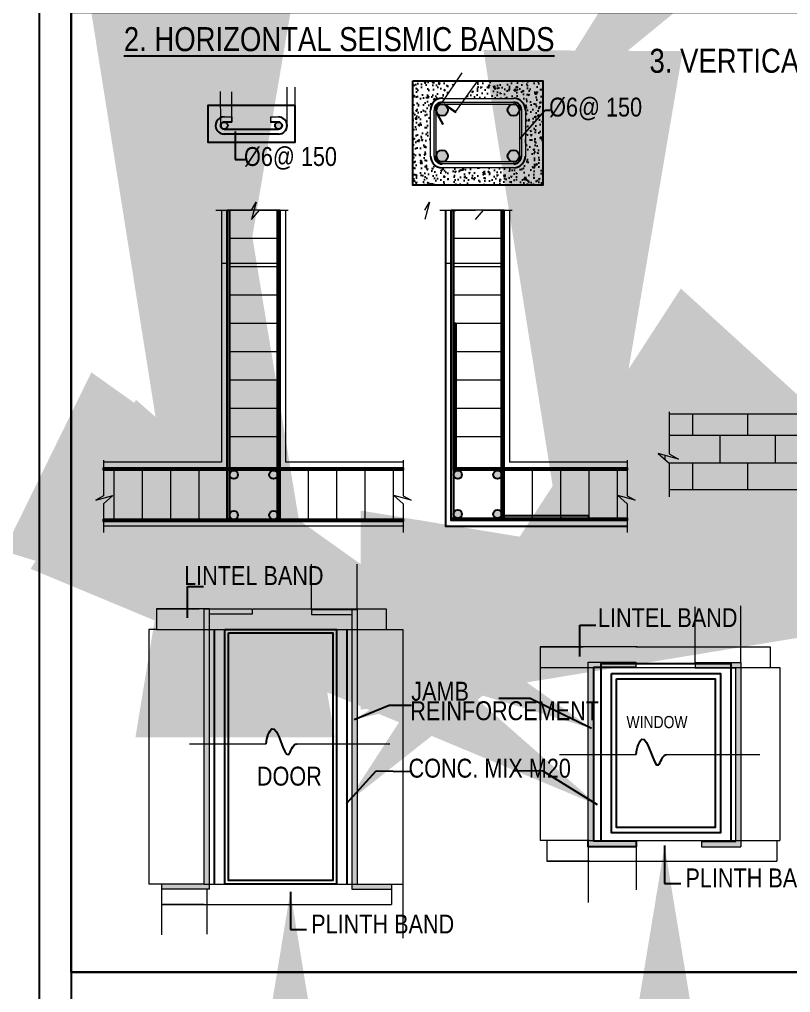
# Model space of a CAD drawing. Header units: metres. Extents: x 3750 to 6203, y 1588 to 3614.
# Drawn here: x 3819.34 to 3825.07, y 1768.05 to 1775.28 of the extents above; entities that cross this region are included whole.
import ezdxf

# ---------------------------------------------------------------- set-up
doc = ezdxf.new("R2010")
doc.units = ezdxf.units.M
doc.styles.add('style2a', font='swissc.ttf')
doc.styles.add('style3', font='swissc.ttf')
doc.dimstyles.new('Copy of APP', dxfattribs={"dimscale": 0, "dimtxt": 8, "dimasz": 4.5, "dimexe": 9, "dimexo": 9, "dimgap": 2, "dimtad": 0, "dimtih": 1, "dimtoh": 1, "dimzin": 4, "dimdsep": 46, "dimlunit": 4, "dimtxsty": 'style3', "dimblk": 'OPEN90', "dimblk1": 'OPEN90', "dimblk2": 'OBLIQUE', "dimcen": 0.09, "dimse1": 1, "dimse2": 1, "dimclrd": 4, "dimclre": 4, "dimclrt": 2, "dimadec": 0, "dimazin": 0, "dimtfac": 1, "dimtmove": 0, "dimatfit": 3, "dimfxl": 0, "dimtolj": 1, "dimtzin": 0, "dimarcsym": 0})

# ---------------------------------------------------------------- blocks, each defined once
blk = doc.blocks.new('_Oblique')
at = {"color": 0, "linetype": 'ByBlock', "lineweight": -2}
blk.add_line((-0.5, -0.5), (0.5, 0.5), dxfattribs=at)
blk = doc.blocks.new('_Open90')
at = {"color": 0, "linetype": 'ByBlock'}
for p, q in [((-0.5, 0.5), (0, 0)), ((0, 0), (-1, 0)), ((0, 0), (-0.5, -0.5))]:
    blk.add_line(p, q, dxfattribs=at)

msp = doc.modelspace()

# ---------------------------------------------------------------- hatches: boundary and pattern name
h = msp.add_hatch()
h.set_pattern_fill('AR-CONC', color=256, scale=0.014481, style=0)
h.set_pattern_definition([(50, (3846.89398, 1722.07943), (0.10386438, -0.00908696), [0.01086053, -0.11946587]), (355, (3846.89398, 1722.07943), (-0.02009218, 0.10892277), [0.00868843, -0.0955727]), (100.4514, (3846.90263, 1722.07868), (0.08377228, 0.09983575), [0.00923003, -0.10153037]), (46.1842, (3846.89398, 1722.1084), (0.1545441, -0.02396833), [0.0162908, -0.1791988]), (96.6356, (3846.90686, 1722.1064), (0.1353458, 0.1410592), [0.01384505, -0.15229553]), (351.1842, (3846.89398, 1722.1084), (0.1353457, 0.1410593), [0.01303264, -0.14335905]), (21, (3846.90846, 1722.101155), (0.08643639, -0.05830208), [0.01086053, -0.11946587]), (326, (3846.90846, 1722.10115), (0.0352338, 0.10500689), [0.00868843, -0.0955727]), (71.4514, (3846.91566, 1722.0963), (0.12167022, 0.04670471), [0.00923003, -0.10153037]), (37.5, (3846.893977, 1722.079434), (0.001760834, 0.0482054), [0, -0.09441424, 0, -0.09702077, 0, -0.095934715]), (7.5, (3846.893977, 1722.079434), (0.03809434, 0.057113623), [0, -0.05531632, 0, -0.092242134, 0, -0.036563797]), (327.5, (3846.861685, 1722.079434), (0.077301288, -0.003266106), [0, -0.03620178, 0, -0.11294955, 0, -0.14987537]), (317.5, (3846.847204, 1722.079434), (0.08444951, 0.014495914), [0, -0.04706231, 0, -0.07501009, 0, -0.10643323])])
h.paths.add_polyline_path([(3822.3938, 1774.6062, -0.414214), (3822.4807, 1774.693), (3822.5002, 1774.693), (3822.5881, 1774.8234), (3822.2635, 1774.8234), (3822.2635, 1774.0472), (3823.2292, 1774.0472), (3823.2292, 1774.8234), (3822.7435, 1774.8234), (3822.6505, 1774.693), (3823.012, 1774.693, -0.414214), (3823.0988, 1774.6062), (3823.0988, 1774.2644, -0.414214), (3823.012, 1774.1775), (3822.4807, 1774.1775, -0.414214), (3822.3938, 1774.2644)])
h = msp.add_hatch(color=256)
h.paths.add_polyline_path([(3823.012, 1774.6641), (3822.4807, 1774.6641, 0.414214), (3822.4227, 1774.6062), (3822.4227, 1774.2644, 0.414214), (3822.4807, 1774.2065), (3823.012, 1774.2065, 0.414214), (3823.0699, 1774.2644), (3823.0699, 1774.6062, 0.414214)])
h.paths.add_polyline_path([(3822.4807, 1774.6496, 0.414214), (3822.4372, 1774.6062), (3822.4372, 1774.2644, 0.414214), (3822.4807, 1774.221), (3823.012, 1774.221, 0.414214), (3823.0554, 1774.2644), (3823.0554, 1774.6062, 0.414214), (3823.012, 1774.6496)], flags=16)
h = msp.add_hatch(color=256)
h.paths.add_polyline_path([(3822.5052, 1774.6496), (3822.4928, 1774.6496), (3822.4976, 1774.6462, -0.110459), (3822.513, 1774.6352), (3822.5802, 1774.5872), (3822.5844, 1774.5931)])
h.paths.add_polyline_path([(3822.4477, 1774.5779, -0.099362), (3822.4393, 1774.5928), (3822.4372, 1774.5966), (3822.4372, 1774.5817), (3822.4832, 1774.4997), (3822.4895, 1774.5032)])
h = msp.add_hatch(color=256)
h.paths.add_polyline_path([(3822.513, 1774.6352), (3822.4976, 1774.6462, 0.536808), (3822.4372, 1774.6062, 0.078238), (3822.4393, 1774.5928), (3822.4477, 1774.5779, 0.696365), (3822.5241, 1774.6062, 0.184788)])
h.paths.add_polyline_path([(3823.0542, 1774.6062, 1), (3822.9673, 1774.6062, 1)])
h.paths.add_polyline_path([(3823.0542, 1774.2644, 1), (3822.9673, 1774.2644, 1)])
h.paths.add_polyline_path([(3822.4372, 1774.2644, 0.414214), (3822.4807, 1774.221, 0.414214), (3822.5241, 1774.2644, 1)])
h = msp.add_hatch(color=256)
h.paths.add_polyline_path([(3820.888, 1774.491, 0.378681), (3820.8652, 1774.5168), (3820.862, 1774.5168, 0.413094), (3820.8361, 1774.4909, 0.998147)])
h.paths.add_polyline_path([(3821.2655, 1774.5168, 0.414214), (3821.2395, 1774.4908, 1), (3821.2914, 1774.4908, 0.414214)])
for points in [[(3820.9017, 1773.8619), (3820.8851, 1773.8619), (3820.8851, 1771.5578), (3820.9017, 1771.5578)], [(3821.2745, 1773.8619), (3821.2579, 1773.8619), (3821.2579, 1771.5578), (3821.2745, 1771.5578)], [(3822.5653, 1773.8619), (3822.5487, 1773.8619), (3822.5487, 1771.5578), (3822.5653, 1771.5578)], [(3822.9381, 1773.8619), (3822.9215, 1773.8619), (3822.9215, 1771.5578), (3822.9381, 1771.5578)], [(3822.5835, 1773.0208), (3822.5653, 1773.0208), (3822.5653, 1771.9306), (3822.5835, 1771.9306)], [(3822.1911, 1771.9306), (3822.1911, 1771.9472), (3819.9665, 1771.9472), (3819.9665, 1771.9306)], [(3822.1911, 1771.5495), (3822.1911, 1771.5661), (3819.9665, 1771.5661), (3819.9665, 1771.5495)], [(3823.8556, 1771.5578), (3823.8556, 1771.5744), (3822.5487, 1771.5744), (3822.5487, 1771.5578)], [(3823.5698, 1771.5744), (3823.5698, 1771.5926), (3822.9381, 1771.5926), (3822.9381, 1771.5744)]]:
    msp.add_hatch(color=256).paths.add_polyline_path(points)
h = msp.add_hatch(color=256)
h.paths.add_polyline_path([(3820.9643, 1771.897, 1), (3820.9017, 1771.897, 1)])
h.paths.add_polyline_path([(3821.2579, 1771.9054, 0.872712), (3821.1964, 1771.897, 0.872712), (3821.2579, 1771.8886)])
h.paths.add_polyline_path([(3821.2579, 1771.605, 0.872712), (3821.1964, 1771.5966, 0.347334), (3821.2205, 1771.5661), (3821.2349, 1771.5661, 0.272921), (3821.2579, 1771.5882)])
h.paths.add_polyline_path([(3820.9017, 1771.5966, 0.347334), (3820.9257, 1771.5661), (3820.9402, 1771.5661, 0.347334), (3820.9643, 1771.5966, 1)])
h = msp.add_hatch(color=256)
h.paths.add_polyline_path([(3822.6279, 1771.8973, 1), (3822.5653, 1771.8973, 1)])
h.paths.add_polyline_path([(3822.9215, 1771.9057, 0.872712), (3822.86, 1771.8973, 0.872712), (3822.9215, 1771.8889)])
h.paths.add_polyline_path([(3822.9215, 1771.6133, 0.872712), (3822.86, 1771.6049, 0.347334), (3822.8841, 1771.5744), (3822.8986, 1771.5744, 0.272921), (3822.9215, 1771.5965)])
h.paths.add_polyline_path([(3822.6279, 1771.6049, 1), (3822.5653, 1771.6049, 0.347334), (3822.5894, 1771.5744), (3822.6039, 1771.5744, 0.347334)])
h = msp.add_hatch(color=256)
h.paths.add_polyline_path([(3820.7527, 1770.8621), (3821.0692, 1770.8621), (3821.0692, 1770.9005), (3820.7143, 1770.9005), (3820.7143, 1768.8567), (3820.3972, 1768.8567), (3820.3972, 1768.8184), (3820.7527, 1768.8184)])
h.paths.add_polyline_path([(3821.8487, 1770.8968), (3821.5101, 1770.8968), (3821.5101, 1770.8585), (3821.8104, 1770.8585), (3821.8104, 1768.8184), (3822.1036, 1768.8184), (3822.1036, 1768.8567), (3821.8487, 1768.8567)])
h = msp.add_hatch(color=256)
h.paths.add_polyline_path([(3823.5655, 1769.1336), (3823.6038, 1769.1336), (3823.9223, 1769.1336), (3823.9223, 1769.1777), (3823.6038, 1769.1777), (3823.6038, 1770.4672), (3823.9203, 1770.4672), (3823.9203, 1770.5055), (3823.5655, 1770.5055)])
h.paths.add_polyline_path([(3824.7, 1770.5019), (3824.3612, 1770.5019), (3824.3612, 1770.4636), (3824.6615, 1770.4636), (3824.6615, 1769.1719), (3824.4066, 1769.1719), (3824.4066, 1769.1336), (3824.7, 1769.1336)])

# ---------------------------------------------------------------- linework, layer by layer
at = {"lineweight": 13}
for p, q in [((3822.6281, 1774.8827), (3822.4807, 1774.6641)), ((3822.7435, 1774.8234), (3822.581, 1774.5956)), ((3820.8361, 1774.4908), (3820.8358, 1774.745)), ((3820.9187, 1774.5168), (3820.9187, 1774.7408)), ((3821.3293, 1774.4908), (3821.3293, 1774.7772)), ((3821.3903, 1774.5038), (3821.3903, 1774.7772)), ((3822.4807, 1774.693), (3823.012, 1774.693)), ((3822.4807, 1774.6641), (3823.012, 1774.6641)), ((3822.4807, 1774.6496), (3823.012, 1774.6496)), ((3822.4928, 1774.6496), (3822.5802, 1774.5872)), ((3822.497, 1774.6555), (3822.5844, 1774.5931)), ((3822.3938, 1774.2644), (3822.3938, 1774.6062)), ((3822.4227, 1774.2644), (3822.4227, 1774.6062)), ((3822.4309, 1774.593), (3822.4832, 1774.4997)), ((3822.4372, 1774.2644), (3822.4372, 1774.6062)), ((3822.4372, 1774.5966), (3822.4895, 1774.5032)), ((3822.5802, 1774.5872), (3822.5844, 1774.5931)), ((3823.0554, 1774.6062), (3823.0554, 1774.2644)), ((3823.0699, 1774.6062), (3823.0699, 1774.2644)), ((3823.0988, 1774.6062), (3823.0988, 1774.2644)), ((3820.862, 1774.5545), (3820.9187, 1774.5545)), ((3820.9187, 1774.5545), (3820.9187, 1774.5168)), ((3821.2062, 1774.5547), (3821.2655, 1774.5547)), ((3821.2062, 1774.5547), (3821.2062, 1774.5168)), ((3822.4832, 1774.4997), (3822.4895, 1774.5032)), ((3823.012, 1774.221), (3822.4807, 1774.221)), ((3823.012, 1774.2065), (3822.4807, 1774.2065)), ((3823.012, 1774.1775), (3822.4807, 1774.1775)), ((3820.7998, 1773.8619), (3821.0656, 1773.8619)), ((3820.8416, 1773.859), (3820.8416, 1771.9907)), ((3820.8851, 1773.859), (3820.8851, 1771.5578)), ((3821.2745, 1773.8619), (3820.9017, 1773.8619)), ((3821.0988, 1773.9209), (3821.0637, 1773.7937)), ((3821.0637, 1773.7937), (3821.1246, 1773.8619)), ((3821.0656, 1773.8619), (3821.0988, 1773.9209)), ((3821.1246, 1773.8619), (3821.3372, 1773.8619)), ((3821.2745, 1773.859), (3821.2745, 1771.5578)), ((3821.3179, 1773.859), (3821.3179, 1771.9907)), ((3822.3865, 1773.9209), (3822.3514, 1773.7937)), ((3822.3533, 1773.8619), (3822.3865, 1773.9209)), ((3822.4634, 1773.8619), (3822.7292, 1773.8619)), ((3822.5487, 1773.859), (3822.5487, 1771.5578)), ((3822.9381, 1773.8619), (3822.5653, 1773.8619)), ((3822.7274, 1773.7937), (3822.7883, 1773.8619)), ((3822.7883, 1773.8619), (3823.0008, 1773.8619)), ((3822.9381, 1773.859), (3822.9381, 1771.5578)), ((3822.9815, 1773.859), (3822.9815, 1771.9907)), ((3821.2579, 1773.6516), (3820.9017, 1773.6516)), ((3822.9215, 1773.6516), (3822.5653, 1773.6516)), ((3820.8851, 1773.4663), (3820.8461, 1773.4663)), ((3821.2579, 1773.4663), (3820.9017, 1773.4663)), ((3821.2579, 1773.4414), (3820.9017, 1773.4414)), ((3822.5487, 1773.4663), (3822.5098, 1773.4663)), ((3822.9215, 1773.4663), (3822.5653, 1773.4663)), ((3822.9215, 1773.4414), (3822.5653, 1773.4414)), ((3821.2579, 1773.2311), (3820.9017, 1773.2311)), ((3822.9215, 1773.2311), (3822.5653, 1773.2311)), ((3821.2579, 1773.0208), (3820.9017, 1773.0208)), ((3822.9215, 1773.0208), (3822.5653, 1773.0208)), ((3821.2579, 1772.8105), (3820.9017, 1772.8105)), ((3822.9215, 1772.8105), (3822.5653, 1772.8105)), ((3821.2579, 1772.6003), (3820.9017, 1772.6003)), ((3822.9215, 1772.6003), (3822.5653, 1772.6003)), ((3821.2579, 1772.39), (3820.9017, 1772.39)), ((3822.9215, 1772.39), (3822.5653, 1772.39)), ((3824.1665, 1772.3644), (3824.1665, 1772.0517)), ((3825.196, 1772.3459), (3824.1665, 1772.3459)), ((3824.3424, 1772.19), (3824.3424, 1772.3459)), ((3824.7513, 1772.19), (3824.7513, 1772.3459)), ((3824.1665, 1772.19), (3825.3172, 1772.19)), ((3824.5468, 1771.9856), (3824.5468, 1772.19)), ((3824.9557, 1771.9856), (3824.9557, 1772.19)), ((3821.2579, 1772.1797), (3820.9017, 1772.1797)), ((3822.9215, 1772.1797), (3822.5653, 1772.1797)), ((3824.2359, 1772.0126), (3824.0862, 1772.0539)), ((3824.0862, 1772.0539), (3824.1665, 1771.9822)), ((3824.1665, 1772.0517), (3824.2359, 1772.0126)), ((3819.9665, 1772.0064), (3819.9665, 1771.7406)), ((3820.8416, 1771.9907), (3819.9665, 1771.9907)), ((3822.1911, 1771.9907), (3821.3179, 1771.9907)), ((3822.1911, 1772.0064), (3822.1911, 1771.7406)), ((3823.8548, 1771.9907), (3822.9815, 1771.9907)), ((3823.8548, 1772.0064), (3823.8548, 1771.7406)), ((3824.138, 1772.0077), (3824.138, 1772.0396)), ((3824.1627, 1771.9856), (3825.3172, 1771.9856)), ((3824.1665, 1771.9822), (3824.1665, 1771.7322)), ((3824.3424, 1771.7855), (3824.3424, 1771.9856)), ((3824.7513, 1771.7855), (3824.7513, 1771.9856)), ((3820.8851, 1771.9472), (3819.9665, 1771.9472)), ((3822.1911, 1771.9306), (3819.9665, 1771.9306)), ((3820.0428, 1771.9472), (3820.0428, 1771.5578)), ((3820.2533, 1771.9472), (3820.2533, 1771.5578)), ((3820.4639, 1771.9472), (3820.4639, 1771.5578)), ((3820.6745, 1771.9472), (3820.6745, 1771.5578)), ((3820.8851, 1771.9472), (3820.8851, 1771.5578)), ((3821.2579, 1771.9472), (3820.9017, 1771.9472)), ((3821.2745, 1771.9472), (3821.2745, 1771.5578)), ((3822.1911, 1771.9472), (3821.2745, 1771.9472)), ((3821.485, 1771.9472), (3821.485, 1771.5578)), ((3821.6956, 1771.9472), (3821.6956, 1771.5578)), ((3821.9062, 1771.9472), (3821.9062, 1771.5578)), ((3822.1168, 1771.9472), (3822.1168, 1771.5578)), ((3822.5487, 1771.9472), (3822.5487, 1771.5578)), ((3823.8548, 1771.9472), (3822.9381, 1771.9472)), ((3822.9381, 1771.9472), (3822.9381, 1771.5578)), ((3823.1487, 1771.9472), (3823.1487, 1771.5578)), ((3823.3593, 1771.9472), (3823.3593, 1771.5578)), ((3823.5698, 1771.9472), (3823.5698, 1771.5578)), ((3823.7804, 1771.9472), (3823.7804, 1771.5578)), ((3825.196, 1771.7855), (3824.1665, 1771.7855)), ((3819.9075, 1771.7074), (3820.0347, 1771.7425)), ((3819.9665, 1771.7406), (3819.9075, 1771.7074)), ((3820.0347, 1771.7425), (3819.9665, 1771.6816)), ((3819.9665, 1771.6816), (3819.9665, 1771.469)), ((3822.1229, 1771.7425), (3822.1911, 1771.6816)), ((3822.2501, 1771.7074), (3822.1229, 1771.7425)), ((3822.1911, 1771.7406), (3822.2501, 1771.7074)), ((3822.1911, 1771.6816), (3822.1911, 1771.469)), ((3823.9138, 1771.7074), (3823.7866, 1771.7425)), ((3823.7866, 1771.7425), (3823.8548, 1771.6816)), ((3823.8548, 1771.7406), (3823.9138, 1771.7074)), ((3823.8548, 1771.6816), (3823.8548, 1771.469)), ((3820.8416, 1771.5578), (3819.9665, 1771.5578)), ((3822.1911, 1771.5578), (3820.8416, 1771.5578)), ((3822.1911, 1771.5144), (3819.9665, 1771.5144)), ((3821.5101, 1770.8968), (3821.5101, 1771.2336)), ((3821.8487, 1770.9005), (3821.8487, 1771.2336)), ((3820.3589, 1770.9005), (3820.676, 1770.9005)), ((3820.676, 1770.9005), (3820.3589, 1770.9005)), ((3820.3589, 1770.9005), (3820.3589, 1770.7471)), ((3820.7527, 1770.9005), (3820.3682, 1770.9005)), ((3820.7143, 1770.9005), (3821.0692, 1770.9005)), ((3820.7143, 1770.9005), (3821.0692, 1770.9005)), ((3820.7143, 1768.8567), (3820.7143, 1770.9005)), ((3820.7143, 1768.8567), (3820.7143, 1770.9005)), ((3820.7527, 1768.8184), (3820.7527, 1770.9005)), ((3821.0692, 1770.9005), (3821.0692, 1770.8621)), ((3821.077, 1770.9005), (3821.8487, 1770.9005)), ((3821.5101, 1770.8968), (3821.8487, 1770.8968)), ((3821.5101, 1770.8968), (3821.5101, 1770.8585)), ((3821.8104, 1770.9005), (3822.0653, 1770.9005)), ((3821.8104, 1770.9005), (3821.8104, 1768.8184)), ((3821.8487, 1770.9005), (3821.8487, 1768.8567)), ((3821.8487, 1770.8968), (3821.8487, 1768.8567)), ((3822.0653, 1770.9005), (3822.0653, 1770.7471)), ((3824.3612, 1770.5019), (3824.3612, 1770.9156)), ((3824.7, 1770.5019), (3824.7, 1770.9234)), ((3821.0692, 1770.8621), (3820.7527, 1770.8621)), ((3820.7527, 1768.8184), (3820.7527, 1770.8621)), ((3821.5101, 1770.8585), (3821.8104, 1770.8585)), ((3821.5101, 1770.8585), (3821.8033, 1770.8585)), ((3821.8104, 1770.8585), (3821.8104, 1768.8184)), ((3820.3589, 1770.7471), (3820.3032, 1770.7471)), ((3820.3032, 1770.7471), (3820.3032, 1768.8567)), ((3820.3589, 1770.7471), (3822.0663, 1770.7471)), ((3822.0653, 1770.7471), (3822.1877, 1770.7471)), ((3822.1877, 1770.7471), (3822.1877, 1768.4546)), ((3823.21, 1770.618), (3823.21, 1770.4647)), ((3823.9281, 1770.618), (3823.21, 1770.618)), ((3823.21, 1770.618), (3823.5271, 1770.618)), ((3823.5271, 1770.618), (3823.21, 1770.618)), ((3823.9226, 1770.618), (3824.6998, 1770.618)), ((3824.6615, 1770.618), (3824.9164, 1770.618)), ((3824.9164, 1770.618), (3824.9164, 1770.4647)), ((3823.21, 1770.4647), (3824.9174, 1770.4647)), ((3823.21, 1770.4647), (3823.21, 1769.1803)), ((3823.5655, 1770.5055), (3823.9203, 1770.5055)), ((3823.5655, 1770.5055), (3823.6038, 1770.5055)), ((3823.5655, 1770.5055), (3823.9203, 1770.5055)), ((3823.5655, 1770.5055), (3823.9203, 1770.5055)), ((3823.5655, 1769.1336), (3823.5655, 1770.5055)), ((3823.9203, 1770.4672), (3823.6038, 1770.4672)), ((3823.9203, 1770.4672), (3823.6038, 1770.4672)), ((3823.6038, 1769.1777), (3823.6038, 1770.4672)), ((3823.9203, 1770.5055), (3823.9203, 1770.4672)), ((3823.9203, 1770.5055), (3823.9203, 1770.4672)), ((3824.3612, 1770.5019), (3824.7, 1770.5019)), ((3824.3612, 1770.5019), (3824.3612, 1770.4636)), ((3824.3612, 1770.4636), (3824.6615, 1770.4636)), ((3824.3612, 1770.4636), (3824.6615, 1770.4636)), ((3824.6615, 1769.1719), (3824.6615, 1770.4636)), ((3824.7, 1770.5019), (3824.7, 1769.1335)), ((3824.9174, 1770.4647), (3824.9898, 1770.4647)), ((3824.9898, 1770.4647), (3824.9898, 1769.1803)), ((3820.6041, 1769.8974), (3821.1748, 1769.8974)), ((3821.4033, 1769.8974), (3822.0919, 1769.8974)), ((3823.3516, 1769.8195), (3823.9223, 1769.8195)), ((3824.1508, 1769.8195), (3824.8394, 1769.8195)), ((3823.2592, 1769.1803), (3823.21, 1769.1803)), ((3823.2592, 1769.1803), (3823.2592, 1769.027)), ((3823.5763, 1769.1803), (3823.2592, 1769.1803)), ((3823.5763, 1769.1803), (3823.2592, 1769.1803)), ((3823.5763, 1769.1803), (3824.9656, 1769.1803)), ((3823.9223, 1769.1556), (3823.9223, 1768.8135)), ((3824.4066, 1769.1719), (3824.4066, 1769.1336)), ((3824.4066, 1769.1719), (3824.6615, 1769.1719)), ((3824.4066, 1769.1719), (3824.6615, 1769.1719)), ((3824.9656, 1769.1803), (3824.9656, 1769.027)), ((3824.9656, 1769.1803), (3824.9898, 1769.1803)), ((3823.6038, 1769.1336), (3823.5655, 1769.1336)), ((3823.5668, 1768.7199), (3823.5668, 1769.1336)), ((3823.9223, 1769.1336), (3823.6038, 1769.1336)), ((3823.9223, 1769.1336), (3823.6038, 1769.1336)), ((3824.4066, 1769.1336), (3824.7, 1769.1336)), ((3824.4066, 1769.1336), (3824.6615, 1769.1336)), ((3823.2592, 1769.027), (3824.9666, 1769.027)), ((3823.2592, 1769.027), (3823.5763, 1769.027)), ((3823.5763, 1769.027), (3823.2685, 1769.027)), ((3823.5763, 1769.027), (3824.7107, 1769.027)), ((3820.3972, 1768.8567), (3820.3032, 1768.8567)), ((3820.7143, 1768.8567), (3820.3972, 1768.8567)), ((3820.3972, 1768.8567), (3820.3972, 1768.7034)), ((3820.7143, 1768.8567), (3820.3972, 1768.8567)), ((3820.7527, 1768.8184), (3820.3972, 1768.8184)), ((3820.7527, 1768.8184), (3820.3972, 1768.8184)), ((3820.3981, 1768.4797), (3820.3981, 1768.8164)), ((3820.7143, 1768.8567), (3821.8487, 1768.8567)), ((3820.7367, 1768.4833), (3820.7367, 1768.8164)), ((3821.8104, 1768.8184), (3822.1036, 1768.8184)), ((3821.8104, 1768.8184), (3822.1036, 1768.8184)), ((3821.8487, 1768.8567), (3822.1036, 1768.8567)), ((3821.8487, 1768.8567), (3822.1036, 1768.8567)), ((3822.1036, 1768.8567), (3822.1036, 1768.8184)), ((3822.1036, 1768.8567), (3822.1036, 1768.7034)), ((3822.1036, 1768.8567), (3822.1877, 1768.8567)), ((3820.3972, 1768.7034), (3822.1046, 1768.7034)), ((3820.3972, 1768.7034), (3820.7143, 1768.7034)), ((3820.7143, 1768.7034), (3820.4065, 1768.7034)), ((3820.7143, 1768.7034), (3821.8487, 1768.7034))]:
    msp.add_line(p, q, dxfattribs=at)
for points in [[(3819.489, 1815.5327), (3819.489, 1744.4458)], [(3819.7266, 1815.5327), (3819.7266, 1744.4458)], [(3820.9187, 1774.5168), (3820.862, 1774.5168)], [(3821.2655, 1774.5168), (3821.2062, 1774.5168)], [(3820.862, 1774.4649), (3821.2655, 1774.4649)], [(3821.2655, 1774.4269), (3820.8579, 1774.4269)], [(3820.8851, 1771.5578), (3820.8851, 1773.8619)], [(3820.9017, 1771.5578), (3820.9017, 1773.8619)], [(3821.2579, 1771.5578), (3821.2579, 1773.8619)], [(3821.2579, 1773.8619), (3821.2579, 1771.5578), (3821.2579, 1771.5578)], [(3821.2745, 1771.5578), (3821.2745, 1773.8619)], [(3821.2745, 1773.8619), (3821.2745, 1771.5578), (3821.2745, 1771.5578)], [(3822.5053, 1773.859), (3822.5053, 1771.5144), (3823.8548, 1771.5144)], [(3822.5487, 1771.5578), (3822.5487, 1773.8619)], [(3822.5653, 1771.9306), (3822.5653, 1773.8619)], [(3822.5669, 1773.8619), (3822.5835, 1773.8619)], [(3822.9215, 1773.8619), (3822.9215, 1771.5578), (3822.9215, 1771.5578)], [(3822.9215, 1771.5578), (3822.9215, 1773.8619)], [(3822.9381, 1773.8619), (3822.9381, 1771.5578), (3822.9381, 1771.5578)], [(3822.9381, 1771.5578), (3822.9381, 1773.8619)], [(3822.5835, 1773.0208), (3822.5835, 1771.9472), (3822.9215, 1771.9472)], [(3822.5835, 1771.9472), (3823.8548, 1771.9472), (3823.8548, 1771.9306), (3822.5653, 1771.9306)], [(3820.791, 1768.8567), (3820.791, 1770.7471)], [(3821.772, 1770.7471), (3821.772, 1768.8567)], [(3823.6038, 1770.4672), (3823.6038, 1769.1777), (3823.9223, 1769.1777), (3823.9223, 1769.1336), (3823.5655, 1769.1336), (3823.5655, 1769.1777)], [(3823.6613, 1769.1803), (3823.6613, 1770.4959), (3824.6237, 1770.4959), (3824.6237, 1769.1803)]]:
    msp.add_lwpolyline(points)
for points in [[(3833.9843, 1782.465), (3819.7266, 1782.465), (3819.7266, 1768.2017), (3833.9843, 1768.2017)], [(3819.7266, 1775.3333), (3833.9843, 1775.3333), (3833.9843, 1768.2017), (3819.7266, 1768.2017)], [(3822.2635, 1774.8234), (3823.2292, 1774.8234), (3823.2292, 1774.0472), (3822.2635, 1774.0472)], [(3821.3903, 1774.6408), (3820.7411, 1774.6408), (3820.7411, 1774.3669), (3821.3903, 1774.3669)], [(3820.8851, 1773.8619), (3820.9017, 1773.8619), (3820.9017, 1771.5578), (3820.8851, 1771.5578)], [(3821.2579, 1773.8619), (3821.2745, 1773.8619), (3821.2745, 1771.5578), (3821.2579, 1771.5578)], [(3822.5487, 1773.8619), (3822.5653, 1773.8619), (3822.5653, 1771.5578), (3822.5487, 1771.5578)], [(3822.9215, 1773.8619), (3822.9381, 1773.8619), (3822.9381, 1771.5578), (3822.9215, 1771.5578)], [(3822.5835, 1773.0208), (3822.5653, 1773.0208), (3822.5653, 1771.9306), (3822.5835, 1771.9306)], [(3819.9665, 1771.9472), (3822.1911, 1771.9472), (3822.1911, 1771.9306), (3819.9665, 1771.9306)], [(3819.9665, 1771.5661), (3822.1911, 1771.5661), (3822.1911, 1771.5495), (3819.9665, 1771.5495)], [(3822.5487, 1771.5744), (3823.8556, 1771.5744), (3823.8556, 1771.5578), (3822.5487, 1771.5578)], [(3823.5698, 1771.5744), (3823.5698, 1771.5926), (3822.9381, 1771.5926), (3822.9381, 1771.5744)], [(3820.8677, 1770.7471), (3821.6954, 1770.7471), (3821.6954, 1768.8567), (3820.8677, 1768.8567)], [(3820.8932, 1770.7216), (3821.6698, 1770.7216), (3821.6698, 1768.8822), (3820.8932, 1768.8822)], [(3823.738, 1770.4193), (3824.547, 1770.4193), (3824.547, 1769.2374), (3823.738, 1769.2374)], [(3823.7763, 1770.3809), (3824.5087, 1770.3809), (3824.5087, 1769.2758), (3823.7763, 1769.2758)]]:
    msp.add_lwpolyline(points, close=True)
for centre, radius in [((3822.4807, 1774.6062), 0.0434), ((3823.0108, 1774.6062), 0.0434), ((3820.862, 1774.491), 0.026), ((3821.2655, 1774.4908), 0.026), ((3822.4807, 1774.2644), 0.0434), ((3823.0108, 1774.2644), 0.0434), ((3820.933, 1771.897), 0.0313), ((3821.2277, 1771.897), 0.0313), ((3822.5966, 1771.8973), 0.0313), ((3822.8913, 1771.8973), 0.0313), ((3820.933, 1771.5966), 0.0313), ((3821.2277, 1771.5966), 0.0313), ((3822.5966, 1771.6049), 0.0313), ((3822.8913, 1771.6049), 0.0313)]:
    msp.add_circle(centre, radius)
for centre, radius, start, end in [((3822.4807, 1774.6062), 0.0869, 90, 180), ((3822.4807, 1774.6062), 0.0579, 90, 180), ((3822.4807, 1774.6062), 0.0434, 90, 180), ((3823.012, 1774.6062), 0.0869, 0, 90), ((3823.012, 1774.6062), 0.0579, 0, 90), ((3823.012, 1774.6062), 0.0434, 0, 90), ((3820.862, 1774.4907), 0.0639, 90, 273.73496), ((3820.862, 1774.4908), 0.026, 90, 270), ((3821.2655, 1774.4908), 0.0639, 270, 90), ((3821.2655, 1774.4908), 0.026, 270, 90), ((3822.4807, 1774.2644), 0.0869, 180, 270), ((3822.4807, 1774.2644), 0.0579, 180, 270), ((3822.4807, 1774.2644), 0.0434, 180, 270), ((3823.012, 1774.2644), 0.0579, 270, 0), ((3823.012, 1774.2644), 0.0434, 270, 0), ((3823.012, 1774.2644), 0.0869, 270, 0)]:
    msp.add_arc(centre, radius, start, end)
for points in [[(3821.1748, 1769.8974), (3821.1778, 1769.9423), (3821.245, 1770.136), (3821.323, 1769.6836), (3821.3697, 1769.8974), (3821.4033, 1769.8974)], [(3823.9223, 1769.8195), (3823.9253, 1769.8644), (3823.9925, 1770.0581), (3824.0705, 1769.6057), (3824.1172, 1769.8195), (3824.1508, 1769.8195)]]:
    msp.add_open_spline(points, degree=3, knots=[5.519627, 5.519627, 5.519627, 5.519627, 13.069186, 30.810908, 38.706981, 38.706981, 38.706981, 38.706981])

# ---------------------------------------------------------------- texts
at = {"style": 'style2a'}
for s, height, p in [('%%U2. HORIZONTAL SEISMIC BANDS', 0.178221, (3820.1169, 1775.0436)), ('%%C6@ 150', 0.1403, (3823.2755, 1774.5578)), ('%%C6@ 150', 0.1403, (3821.0093, 1774.1907)), ('LINTEL BAND', 0.140298, (3820.5643, 1771.078)), ('LINTEL BAND', 0.140298, (3823.6383, 1770.7649)), ('JAMB', 0.1403, (3822.2513, 1770.2186)), ('REINFORCEMENT', 0.140298, (3822.2441, 1770.0738)), ('WINDOW', 0.09019, (3823.85, 1770.0147)), ('DOOR', 0.1403, (3821.105, 1769.5878)), ('CONC. MIX M20', 0.140298, (3822.2314, 1769.647)), ('PLINTH BAND', 0.140298, (3824.2875, 1768.8317)), ('PLINTH BAND', 0.140298, (3821.508, 1768.4892))]:
    msp.add_text(s, height=height, dxfattribs=at).set_placement(p)
at = {"insert": (3827.3438, 1775.061), "char_height": 0.178221, "width": 3.457964, "attachment_point": 3, "line_spacing_factor": 1.044996, "style": 'style2a'}
msp.add_mtext('3. VERTICAL REINFORCEMENT IN BRICK WALLS', dxfattribs=at)

# ---------------------------------------------------------------- leaders
for points in [[(3823.0554, 1774.3895), (3823.2449, 1774.6046), (3823.2838, 1774.6055)], [(3820.589, 1770.8333), (3820.5903, 1771.0657), (3820.7092, 1771.0657)], [(3823.5025, 1770.5479), (3823.5038, 1770.7802), (3823.6227, 1770.7802)], [(3820.9427, 1774.4459), (3820.9427, 1774.2384), (3821.0176, 1774.2384)], [(3821.7695, 1769.4558), (3821.9908, 1769.6986), (3822.2433, 1769.6932)], [(3823.5905, 1770.0121), (3823.1345, 1770.2357), (3822.9028, 1770.2357)], [(3823.6339, 1769.4439), (3823.2261, 1769.6983), (3823.0061, 1769.6942)], [(3821.8262, 1770.0778), (3822.0865, 1770.1846), (3822.2544, 1770.1846)], [(3826.3752, 1770.8912), (3825.9555, 1770.8912)], [(3824.1328, 1769.1417), (3824.1328, 1768.8615), (3824.2534, 1768.8615)], [(3821.3533, 1768.7991), (3821.3533, 1768.519), (3821.4739, 1768.519)]]:
    msp.add_leader(points, dimstyle='Copy of APP', override={"dimscale": 1})

doc.saveas('drawing.dxf')
